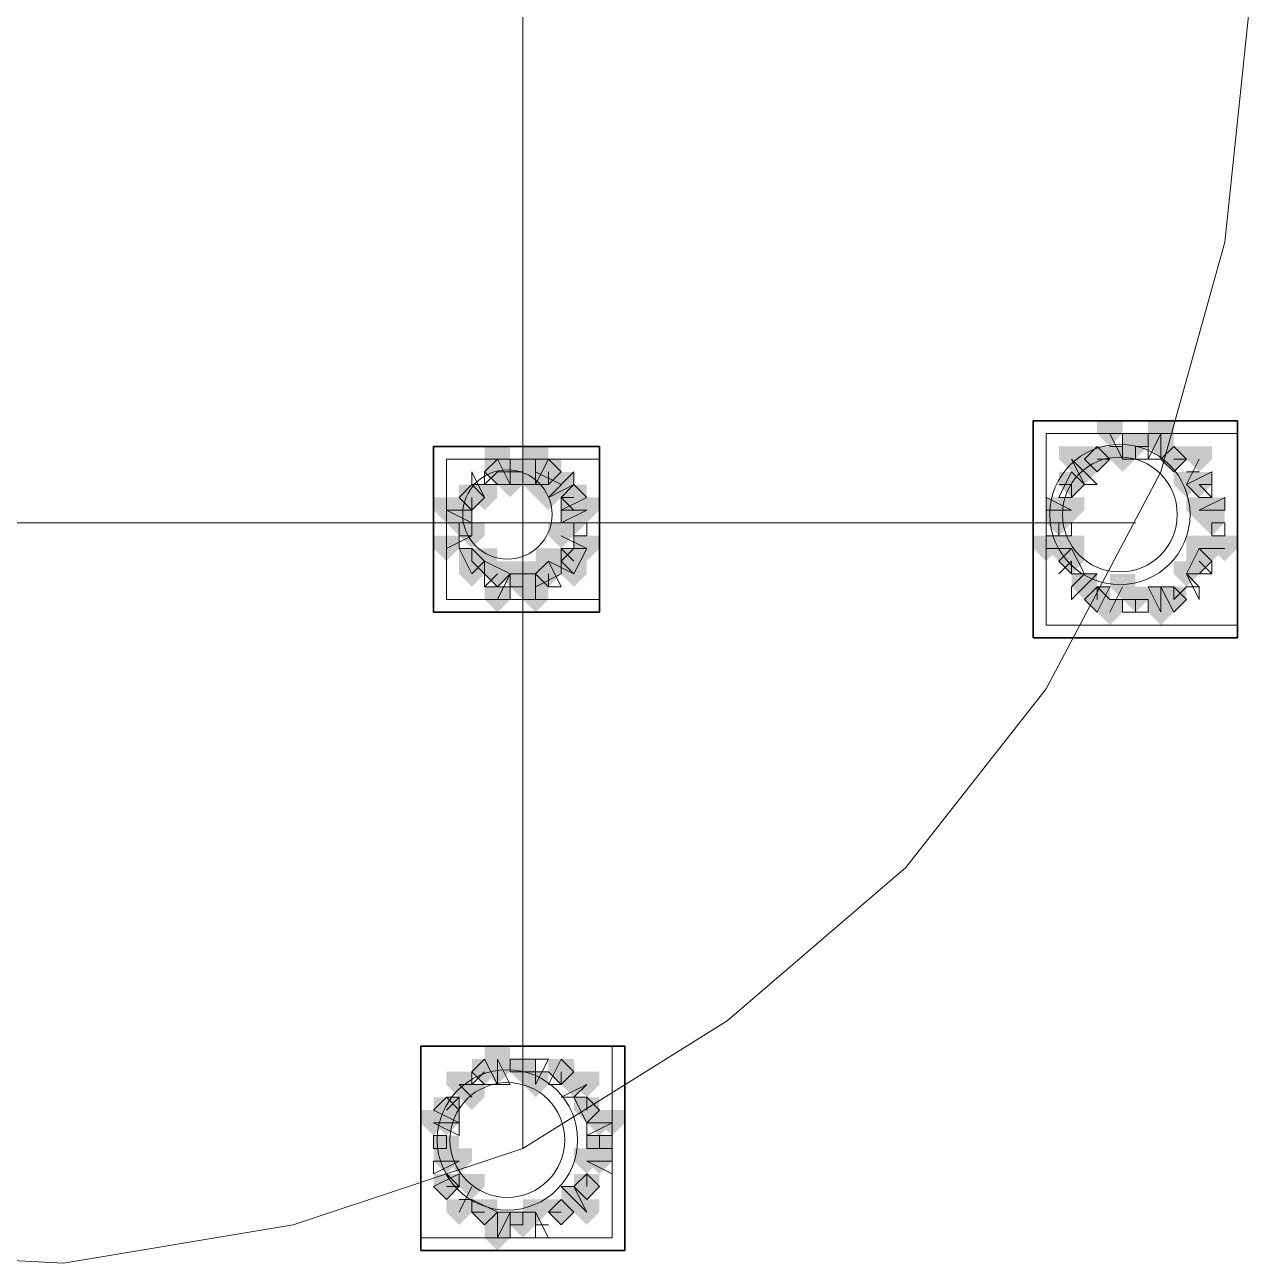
# Model space of a CAD drawing. Header units: millimetres. Extents: x 2315 to 4619, y 1334 to 1897.
# Drawn here: x 3542.16 to 3548.03, y 1548.66 to 1554.59 of the extents above; entities that cross this region are included whole.
import ezdxf

# ---------------------------------------------------------------- set-up
doc = ezdxf.new("R2010")
doc.units = ezdxf.units.MM
for name, color, linetype, true_color in [('PDF_10', 7, 'Continuous', 0x00b85c), ('PDF_AXIS', 7, 'Continuous', 0x00b85c), ('PDF_柱构件', 7, 'Continuous', 0x00b85c), ('PDF_转运站初步方案', 7, 'Continuous', 0x00b85c)]:
    doc.layers.add(name, color=color, linetype=linetype, true_color=true_color)
doc.layers.add('PDF_中心线层', color=1, linetype='Continuous')
doc.layers.add('PDF_粗实线层', color=7, linetype='Continuous')

msp = doc.modelspace()

# ---------------------------------------------------------------- hatches: boundary and pattern name
at = {"layer": 'PDF_10', "transparency": 33554559}
for points in [[(3547.4791, 1552.6298), (3547.418, 1552.6298), (3547.418, 1552.5687), (3547.4791, 1552.5076), (3547.5401, 1552.5687), (3547.5401, 1552.6298)], [(3547.4791, 1552.6298), (3547.418, 1552.6298), (3547.418, 1552.5687), (3547.4791, 1552.5076), (3547.5401, 1552.5687), (3547.5401, 1552.6298)], [(3547.2958, 1552.5687), (3547.2347, 1552.5687), (3547.2347, 1552.5076), (3547.2958, 1552.4466), (3547.3569, 1552.5076), (3547.3569, 1552.5687)], [(3547.2958, 1552.5687), (3547.2347, 1552.5687), (3547.2347, 1552.5076), (3547.2958, 1552.4466), (3547.3569, 1552.5076), (3547.3569, 1552.5687)], [(3547.2958, 1552.5687), (3547.2347, 1552.5687), (3547.2347, 1552.5076), (3547.2958, 1552.4466), (3547.3569, 1552.5076), (3547.3569, 1552.5687)], [(3547.6623, 1552.5687), (3547.6012, 1552.5687), (3547.6012, 1552.5076), (3547.6623, 1552.4466), (3547.7234, 1552.5076), (3547.7234, 1552.5687)], [(3547.6623, 1552.5687), (3547.6012, 1552.5687), (3547.6012, 1552.5076), (3547.6623, 1552.4466), (3547.7234, 1552.5076), (3547.7234, 1552.5687)], [(3547.6623, 1552.5687), (3547.6012, 1552.5687), (3547.6012, 1552.5076), (3547.6623, 1552.4466), (3547.7234, 1552.5076), (3547.7234, 1552.5687)], [(3544.425, 1552.5076), (3544.3639, 1552.5076), (3544.3639, 1552.4466), (3544.425, 1552.3855), (3544.4861, 1552.4466), (3544.4861, 1552.5076)], [(3544.425, 1552.5076), (3544.3639, 1552.5076), (3544.3639, 1552.4466), (3544.425, 1552.3855), (3544.4861, 1552.4466), (3544.4861, 1552.5076)], [(3544.5472, 1552.5076), (3544.4861, 1552.5076), (3544.4861, 1552.4466), (3544.5472, 1552.3855), (3544.6082, 1552.4466), (3544.6082, 1552.5076)], [(3544.5472, 1552.5076), (3544.4861, 1552.5076), (3544.4861, 1552.4466), (3544.5472, 1552.3855), (3544.6082, 1552.4466), (3544.6082, 1552.5076)], [(3544.6693, 1552.5076), (3544.6082, 1552.5076), (3544.6082, 1552.4466), (3544.6693, 1552.3855), (3544.7304, 1552.4466), (3544.7304, 1552.5076)], [(3544.6693, 1552.5076), (3544.6082, 1552.5076), (3544.6082, 1552.4466), (3544.6693, 1552.3855), (3544.7304, 1552.4466), (3544.7304, 1552.5076)], [(3547.1737, 1552.4466), (3547.1126, 1552.4466), (3547.1126, 1552.3855), (3547.1737, 1552.3244), (3547.2347, 1552.3855), (3547.2347, 1552.4466)], [(3547.1737, 1552.4466), (3547.1126, 1552.4466), (3547.1126, 1552.3855), (3547.1737, 1552.3244), (3547.2347, 1552.3855), (3547.2347, 1552.4466)], [(3547.7845, 1552.4466), (3547.7234, 1552.4466), (3547.7234, 1552.3855), (3547.7845, 1552.3244), (3547.8455, 1552.3855), (3547.8455, 1552.4466)], [(3547.7845, 1552.4466), (3547.7234, 1552.4466), (3547.7234, 1552.3855), (3547.7845, 1552.3244), (3547.8455, 1552.3855), (3547.8455, 1552.4466)], [(3544.3028, 1552.3855), (3544.2418, 1552.3855), (3544.2418, 1552.3244), (3544.3028, 1552.2633), (3544.3639, 1552.3244), (3544.3639, 1552.3855)], [(3544.3028, 1552.3855), (3544.2418, 1552.3855), (3544.2418, 1552.3244), (3544.3028, 1552.2633), (3544.3639, 1552.3244), (3544.3639, 1552.3855)], [(3544.3028, 1552.3855), (3544.2418, 1552.3855), (3544.2418, 1552.3244), (3544.3028, 1552.2633), (3544.3639, 1552.3244), (3544.3639, 1552.3855)], [(3544.7915, 1552.3855), (3544.7304, 1552.3855), (3544.7304, 1552.3244), (3544.7915, 1552.2633), (3544.8526, 1552.3244), (3544.8526, 1552.3855)], [(3544.7915, 1552.3855), (3544.7304, 1552.3855), (3544.7304, 1552.3244), (3544.7915, 1552.2633), (3544.8526, 1552.3244), (3544.8526, 1552.3855)], [(3544.2418, 1552.2633), (3544.1807, 1552.2633), (3544.1807, 1552.2022), (3544.2418, 1552.1412), (3544.3028, 1552.2022), (3544.3028, 1552.2633)], [(3544.2418, 1552.2633), (3544.1807, 1552.2633), (3544.1807, 1552.2022), (3544.2418, 1552.1412), (3544.3028, 1552.2022), (3544.3028, 1552.2633)], [(3544.7915, 1552.2633), (3544.7304, 1552.2633), (3544.7304, 1552.2022), (3544.7915, 1552.1412), (3544.8526, 1552.2022), (3544.8526, 1552.2633)], [(3544.7915, 1552.2633), (3544.7304, 1552.2633), (3544.7304, 1552.2022), (3544.7915, 1552.1412), (3544.8526, 1552.2022), (3544.8526, 1552.2633)], [(3547.1126, 1552.2633), (3547.0515, 1552.2633), (3547.0515, 1552.2022), (3547.1126, 1552.1412), (3547.1737, 1552.2022), (3547.1737, 1552.2633)], [(3547.1126, 1552.2633), (3547.0515, 1552.2633), (3547.0515, 1552.2022), (3547.1126, 1552.1412), (3547.1737, 1552.2022), (3547.1737, 1552.2633)], [(3547.1126, 1552.2633), (3547.0515, 1552.2633), (3547.0515, 1552.2022), (3547.1126, 1552.1412), (3547.1737, 1552.2022), (3547.1737, 1552.2633)], [(3547.8455, 1552.2633), (3547.7845, 1552.2633), (3547.7845, 1552.2022), (3547.8455, 1552.1412), (3547.9066, 1552.2022), (3547.9066, 1552.2633)], [(3547.8455, 1552.2633), (3547.7845, 1552.2633), (3547.7845, 1552.2022), (3547.8455, 1552.1412), (3547.9066, 1552.2022), (3547.9066, 1552.2633)], [(3544.3028, 1552.0801), (3544.2418, 1552.0801), (3544.2418, 1552.019), (3544.3028, 1551.9579), (3544.3639, 1552.019), (3544.3639, 1552.0801)], [(3544.3028, 1552.0801), (3544.2418, 1552.0801), (3544.2418, 1552.019), (3544.3028, 1551.9579), (3544.3639, 1552.019), (3544.3639, 1552.0801)], [(3544.7915, 1552.0801), (3544.7304, 1552.0801), (3544.7304, 1552.019), (3544.7915, 1551.9579), (3544.8526, 1552.019), (3544.8526, 1552.0801)], [(3544.7915, 1552.0801), (3544.7304, 1552.0801), (3544.7304, 1552.019), (3544.7915, 1551.9579), (3544.8526, 1552.019), (3544.8526, 1552.0801)], [(3547.1737, 1552.0801), (3547.1126, 1552.0801), (3547.1126, 1552.019), (3547.1737, 1551.9579), (3547.2347, 1552.019), (3547.2347, 1552.0801)], [(3547.1737, 1552.0801), (3547.1126, 1552.0801), (3547.1126, 1552.019), (3547.1737, 1551.9579), (3547.2347, 1552.019), (3547.2347, 1552.0801)], [(3547.7845, 1552.0801), (3547.7234, 1552.0801), (3547.7234, 1552.019), (3547.7845, 1551.9579), (3547.8455, 1552.019), (3547.8455, 1552.0801)], [(3547.7845, 1552.0801), (3547.7234, 1552.0801), (3547.7234, 1552.019), (3547.7845, 1551.9579), (3547.8455, 1552.019), (3547.8455, 1552.0801)], [(3544.425, 1552.019), (3544.3639, 1552.019), (3544.3639, 1551.9579), (3544.425, 1551.8968), (3544.4861, 1551.9579), (3544.4861, 1552.019)], [(3544.425, 1552.019), (3544.3639, 1552.019), (3544.3639, 1551.9579), (3544.425, 1551.8968), (3544.4861, 1551.9579), (3544.4861, 1552.019)], [(3544.6693, 1552.019), (3544.6082, 1552.019), (3544.6082, 1551.9579), (3544.6693, 1551.8968), (3544.7304, 1551.9579), (3544.7304, 1552.019)], [(3544.6693, 1552.019), (3544.6082, 1552.019), (3544.6082, 1551.9579), (3544.6693, 1551.8968), (3544.7304, 1551.9579), (3544.7304, 1552.019)], [(3544.5472, 1551.9579), (3544.4861, 1551.9579), (3544.4861, 1551.8968), (3544.5472, 1551.8357), (3544.6082, 1551.8968), (3544.6082, 1551.9579)], [(3544.5472, 1551.9579), (3544.4861, 1551.9579), (3544.4861, 1551.8968), (3544.5472, 1551.8357), (3544.6082, 1551.8968), (3544.6082, 1551.9579)], [(3547.2958, 1551.8968), (3547.2347, 1551.8968), (3547.2347, 1551.8357), (3547.2958, 1551.7747), (3547.3569, 1551.8357), (3547.3569, 1551.8968)], [(3547.2958, 1551.8968), (3547.2347, 1551.8968), (3547.2347, 1551.8357), (3547.2958, 1551.7747), (3547.3569, 1551.8357), (3547.3569, 1551.8968)], [(3547.4791, 1551.8968), (3547.418, 1551.8968), (3547.418, 1551.8357), (3547.4791, 1551.7747), (3547.5401, 1551.8357), (3547.5401, 1551.8968)], [(3547.4791, 1551.8968), (3547.418, 1551.8968), (3547.418, 1551.8357), (3547.4791, 1551.7747), (3547.5401, 1551.8357), (3547.5401, 1551.8968)], [(3547.6623, 1551.8968), (3547.6012, 1551.8968), (3547.6012, 1551.8357), (3547.6623, 1551.7747), (3547.7234, 1551.8357), (3547.7234, 1551.8968)], [(3547.6623, 1551.8968), (3547.6012, 1551.8968), (3547.6012, 1551.8357), (3547.6623, 1551.7747), (3547.7234, 1551.8357), (3547.7234, 1551.8968)], [(3544.3639, 1549.6368), (3544.3028, 1549.6368), (3544.3028, 1549.5757), (3544.3639, 1549.5147), (3544.425, 1549.5757), (3544.425, 1549.6368)], [(3544.3639, 1549.6368), (3544.3028, 1549.6368), (3544.3028, 1549.5757), (3544.3639, 1549.5147), (3544.425, 1549.5757), (3544.425, 1549.6368)], [(3544.5472, 1549.6368), (3544.4861, 1549.6368), (3544.4861, 1549.5757), (3544.5472, 1549.5147), (3544.6082, 1549.5757), (3544.6082, 1549.6368)], [(3544.5472, 1549.6368), (3544.4861, 1549.6368), (3544.4861, 1549.5757), (3544.5472, 1549.5147), (3544.6082, 1549.5757), (3544.6082, 1549.6368)], [(3544.7304, 1549.6368), (3544.6693, 1549.6368), (3544.6693, 1549.5757), (3544.7304, 1549.5147), (3544.7915, 1549.5757), (3544.7915, 1549.6368)], [(3544.7304, 1549.6368), (3544.6693, 1549.6368), (3544.6693, 1549.5757), (3544.7304, 1549.5147), (3544.7915, 1549.5757), (3544.7915, 1549.6368)], [(3544.1807, 1549.4536), (3544.1196, 1549.4536), (3544.1196, 1549.3925), (3544.1807, 1549.3314), (3544.2418, 1549.3925), (3544.2418, 1549.4536)], [(3544.1807, 1549.4536), (3544.1196, 1549.4536), (3544.1196, 1549.3925), (3544.1807, 1549.3314), (3544.2418, 1549.3925), (3544.2418, 1549.4536)], [(3544.8526, 1549.4536), (3544.7915, 1549.4536), (3544.7915, 1549.3925), (3544.8526, 1549.3314), (3544.9137, 1549.3925), (3544.9137, 1549.4536)], [(3544.8526, 1549.4536), (3544.7915, 1549.4536), (3544.7915, 1549.3925), (3544.8526, 1549.3314), (3544.9137, 1549.3925), (3544.9137, 1549.4536)], [(3544.1807, 1549.2703), (3544.1196, 1549.2703), (3544.1196, 1549.2093), (3544.1807, 1549.1482), (3544.2418, 1549.2093), (3544.2418, 1549.2703)], [(3544.1807, 1549.2703), (3544.1196, 1549.2703), (3544.1196, 1549.2093), (3544.1807, 1549.1482), (3544.2418, 1549.2093), (3544.2418, 1549.2703)], [(3544.9137, 1549.2703), (3544.8526, 1549.2703), (3544.8526, 1549.2093), (3544.9137, 1549.1482), (3544.9747, 1549.2093), (3544.9747, 1549.2703)], [(3544.9137, 1549.2703), (3544.8526, 1549.2703), (3544.8526, 1549.2093), (3544.9137, 1549.1482), (3544.9747, 1549.2093), (3544.9747, 1549.2703)], [(3544.9137, 1549.2703), (3544.8526, 1549.2703), (3544.8526, 1549.2093), (3544.9137, 1549.1482), (3544.9747, 1549.2093), (3544.9747, 1549.2703)], [(3544.1807, 1549.0871), (3544.1196, 1549.0871), (3544.1196, 1549.026), (3544.1807, 1548.9649), (3544.2418, 1549.026), (3544.2418, 1549.0871)], [(3544.1807, 1549.0871), (3544.1196, 1549.0871), (3544.1196, 1549.026), (3544.1807, 1548.9649), (3544.2418, 1549.026), (3544.2418, 1549.0871)], [(3544.8526, 1549.0871), (3544.7915, 1549.0871), (3544.7915, 1549.026), (3544.8526, 1548.9649), (3544.9137, 1549.026), (3544.9137, 1549.0871)], [(3544.8526, 1549.0871), (3544.7915, 1549.0871), (3544.7915, 1549.026), (3544.8526, 1548.9649), (3544.9137, 1549.026), (3544.9137, 1549.0871)], [(3544.8526, 1549.0871), (3544.7915, 1549.0871), (3544.7915, 1549.026), (3544.8526, 1548.9649), (3544.9137, 1549.026), (3544.9137, 1549.0871)], [(3544.3639, 1548.9649), (3544.3028, 1548.9649), (3544.3028, 1548.9039), (3544.3639, 1548.8428), (3544.425, 1548.9039), (3544.425, 1548.9649)], [(3544.3639, 1548.9649), (3544.3028, 1548.9649), (3544.3028, 1548.9039), (3544.3639, 1548.8428), (3544.425, 1548.9039), (3544.425, 1548.9649)], [(3544.7304, 1548.9649), (3544.6693, 1548.9649), (3544.6693, 1548.9039), (3544.7304, 1548.8428), (3544.7915, 1548.9039), (3544.7915, 1548.9649)], [(3544.7304, 1548.9649), (3544.6693, 1548.9649), (3544.6693, 1548.9039), (3544.7304, 1548.8428), (3544.7915, 1548.9039), (3544.7915, 1548.9649)], [(3544.7304, 1548.9649), (3544.6693, 1548.9649), (3544.6693, 1548.9039), (3544.7304, 1548.8428), (3544.7915, 1548.9039), (3544.7915, 1548.9649)], [(3544.5472, 1548.9039), (3544.4861, 1548.9039), (3544.4861, 1548.8428), (3544.5472, 1548.7817), (3544.6082, 1548.8428), (3544.6082, 1548.9039)], [(3544.5472, 1548.9039), (3544.4861, 1548.9039), (3544.4861, 1548.8428), (3544.5472, 1548.7817), (3544.6082, 1548.8428), (3544.6082, 1548.9039)]]:
    msp.add_hatch(color=256, dxfattribs=at).paths.add_polyline_path(points)
at = {"layer": 'PDF_柱构件', "transparency": 33554559}
for points in [[(3547.3569, 1552.6909), (3547.2958, 1552.6909), (3547.2958, 1552.6298), (3547.3569, 1552.5687), (3547.418, 1552.6298), (3547.418, 1552.6909)], [(3547.6012, 1552.6909), (3547.5401, 1552.6909), (3547.5401, 1552.6298), (3547.6012, 1552.5687), (3547.6623, 1552.6298), (3547.6623, 1552.6909)], [(3547.6012, 1552.6298), (3547.5401, 1552.6298), (3547.5401, 1552.5687), (3547.6012, 1552.5076), (3547.6623, 1552.5687), (3547.6623, 1552.6298)], [(3544.425, 1552.5687), (3544.3639, 1552.5687), (3544.3639, 1552.5076), (3544.425, 1552.4466), (3544.4861, 1552.5076), (3544.4861, 1552.5687)], [(3544.6082, 1552.5687), (3544.5472, 1552.5687), (3544.5472, 1552.5076), (3544.6082, 1552.4466), (3544.6693, 1552.5076), (3544.6693, 1552.5687)], [(3547.1737, 1552.5687), (3547.1126, 1552.5687), (3547.1126, 1552.5076), (3547.1737, 1552.4466), (3547.2347, 1552.5076), (3547.2347, 1552.5687)], [(3547.418, 1552.5687), (3547.3569, 1552.5687), (3547.3569, 1552.5076), (3547.418, 1552.4466), (3547.4791, 1552.5076), (3547.4791, 1552.5687)], [(3547.7845, 1552.5687), (3547.7234, 1552.5687), (3547.7234, 1552.5076), (3547.7845, 1552.4466), (3547.8455, 1552.5076), (3547.8455, 1552.5687)], [(3544.6082, 1552.5076), (3544.5472, 1552.5076), (3544.5472, 1552.4466), (3544.6082, 1552.3855), (3544.6693, 1552.4466), (3544.6693, 1552.5076)], [(3547.2347, 1552.5076), (3547.1737, 1552.5076), (3547.1737, 1552.4466), (3547.2347, 1552.3855), (3547.2958, 1552.4466), (3547.2958, 1552.5076)], [(3544.4861, 1552.4466), (3544.425, 1552.4466), (3544.425, 1552.3855), (3544.4861, 1552.3244), (3544.5472, 1552.3855), (3544.5472, 1552.4466)], [(3544.6082, 1552.4466), (3544.5472, 1552.4466), (3544.5472, 1552.3855), (3544.6082, 1552.3244), (3544.6693, 1552.3855), (3544.6693, 1552.4466)], [(3544.7304, 1552.4466), (3544.6693, 1552.4466), (3544.6693, 1552.3855), (3544.7304, 1552.3244), (3544.7915, 1552.3855), (3544.7915, 1552.4466)], [(3547.7234, 1552.4466), (3547.6623, 1552.4466), (3547.6623, 1552.3855), (3547.7234, 1552.3244), (3547.7845, 1552.3855), (3547.7845, 1552.4466)], [(3544.3639, 1552.3855), (3544.3028, 1552.3855), (3544.3028, 1552.3244), (3544.3639, 1552.2633), (3544.425, 1552.3244), (3544.425, 1552.3855)], [(3544.6693, 1552.3855), (3544.6082, 1552.3855), (3544.6082, 1552.3244), (3544.6693, 1552.2633), (3544.7304, 1552.3244), (3544.7304, 1552.3855)], [(3544.1807, 1552.3244), (3544.1196, 1552.3244), (3544.1196, 1552.2633), (3544.1807, 1552.2022), (3544.2418, 1552.2633), (3544.2418, 1552.3244)], [(3544.2418, 1552.3244), (3544.1807, 1552.3244), (3544.1807, 1552.2633), (3544.2418, 1552.2022), (3544.3028, 1552.2633), (3544.3028, 1552.3244)], [(3544.7915, 1552.3244), (3544.7304, 1552.3244), (3544.7304, 1552.2633), (3544.7915, 1552.2022), (3544.8526, 1552.2633), (3544.8526, 1552.3244)], [(3544.8526, 1552.3244), (3544.7915, 1552.3244), (3544.7915, 1552.2633), (3544.8526, 1552.2022), (3544.9137, 1552.2633), (3544.9137, 1552.3244)], [(3547.1126, 1552.3244), (3547.0515, 1552.3244), (3547.0515, 1552.2633), (3547.1126, 1552.2022), (3547.1737, 1552.2633), (3547.1737, 1552.3244)], [(3547.1737, 1552.3244), (3547.1126, 1552.3244), (3547.1126, 1552.2633), (3547.1737, 1552.2022), (3547.2347, 1552.2633), (3547.2347, 1552.3244)], [(3547.7845, 1552.3244), (3547.7234, 1552.3244), (3547.7234, 1552.2633), (3547.7845, 1552.2022), (3547.8455, 1552.2633), (3547.8455, 1552.3244)], [(3547.8455, 1552.3244), (3547.7845, 1552.3244), (3547.7845, 1552.2633), (3547.8455, 1552.2022), (3547.9066, 1552.2633), (3547.9066, 1552.3244)], [(3544.3028, 1552.2022), (3544.2418, 1552.2022), (3544.2418, 1552.1412), (3544.3028, 1552.0801), (3544.3639, 1552.1412), (3544.3639, 1552.2022)], [(3544.7304, 1552.2022), (3544.6693, 1552.2022), (3544.6693, 1552.1412), (3544.7304, 1552.0801), (3544.7915, 1552.1412), (3544.7915, 1552.2022)], [(3544.1807, 1552.1412), (3544.1196, 1552.1412), (3544.1196, 1552.0801), (3544.1807, 1552.019), (3544.2418, 1552.0801), (3544.2418, 1552.1412)], [(3544.8526, 1552.1412), (3544.7915, 1552.1412), (3544.7915, 1552.0801), (3544.8526, 1552.019), (3544.9137, 1552.0801), (3544.9137, 1552.1412)], [(3547.0515, 1552.1412), (3546.9904, 1552.1412), (3546.9904, 1552.0801), (3547.0515, 1552.019), (3547.1126, 1552.0801), (3547.1126, 1552.1412)], [(3547.1126, 1552.1412), (3547.0515, 1552.1412), (3547.0515, 1552.0801), (3547.1126, 1552.019), (3547.1737, 1552.0801), (3547.1737, 1552.1412)], [(3547.1737, 1552.1412), (3547.1126, 1552.1412), (3547.1126, 1552.0801), (3547.1737, 1552.019), (3547.2347, 1552.0801), (3547.2347, 1552.1412)], [(3547.7845, 1552.1412), (3547.7234, 1552.1412), (3547.7234, 1552.0801), (3547.7845, 1552.019), (3547.8455, 1552.0801), (3547.8455, 1552.1412)], [(3547.8455, 1552.1412), (3547.7845, 1552.1412), (3547.7845, 1552.0801), (3547.8455, 1552.019), (3547.9066, 1552.0801), (3547.9066, 1552.1412)], [(3547.9066, 1552.1412), (3547.8455, 1552.1412), (3547.8455, 1552.0801), (3547.9066, 1552.019), (3547.9677, 1552.0801), (3547.9677, 1552.1412)], [(3544.3639, 1552.0801), (3544.3028, 1552.0801), (3544.3028, 1552.019), (3544.3639, 1551.9579), (3544.425, 1552.019), (3544.425, 1552.0801)], [(3544.6693, 1552.0801), (3544.6082, 1552.0801), (3544.6082, 1552.019), (3544.6693, 1551.9579), (3544.7304, 1552.019), (3544.7304, 1552.0801)], [(3544.3028, 1552.019), (3544.2418, 1552.019), (3544.2418, 1551.9579), (3544.3028, 1551.8968), (3544.3639, 1551.9579), (3544.3639, 1552.019)], [(3544.4861, 1552.019), (3544.425, 1552.019), (3544.425, 1551.9579), (3544.4861, 1551.8968), (3544.5472, 1551.9579), (3544.5472, 1552.019)], [(3544.6082, 1552.019), (3544.5472, 1552.019), (3544.5472, 1551.9579), (3544.6082, 1551.8968), (3544.6693, 1551.9579), (3544.6693, 1552.019)], [(3544.7915, 1552.019), (3544.7304, 1552.019), (3544.7304, 1551.9579), (3544.7915, 1551.8968), (3544.8526, 1551.9579), (3544.8526, 1552.019)], [(3547.7234, 1552.019), (3547.6623, 1552.019), (3547.6623, 1551.9579), (3547.7234, 1551.8968), (3547.7845, 1551.9579), (3547.7845, 1552.019)], [(3544.6082, 1551.9579), (3544.5472, 1551.9579), (3544.5472, 1551.8968), (3544.6082, 1551.8357), (3544.6693, 1551.8968), (3544.6693, 1551.9579)], [(3547.2347, 1551.9579), (3547.1737, 1551.9579), (3547.1737, 1551.8968), (3547.2347, 1551.8357), (3547.2958, 1551.8968), (3547.2958, 1551.9579)], [(3547.418, 1551.9579), (3547.3569, 1551.9579), (3547.3569, 1551.8968), (3547.418, 1551.8357), (3547.4791, 1551.8968), (3547.4791, 1551.9579)], [(3544.425, 1551.8968), (3544.3639, 1551.8968), (3544.3639, 1551.8357), (3544.425, 1551.7747), (3544.4861, 1551.8357), (3544.4861, 1551.8968)], [(3544.6082, 1551.8968), (3544.5472, 1551.8968), (3544.5472, 1551.8357), (3544.6082, 1551.7747), (3544.6693, 1551.8357), (3544.6693, 1551.8968)], [(3547.6012, 1551.8968), (3547.5401, 1551.8968), (3547.5401, 1551.8357), (3547.6012, 1551.7747), (3547.6623, 1551.8357), (3547.6623, 1551.8968)], [(3547.3569, 1551.8357), (3547.2958, 1551.8357), (3547.2958, 1551.7747), (3547.3569, 1551.7136), (3547.418, 1551.7747), (3547.418, 1551.8357)], [(3547.6012, 1551.8357), (3547.5401, 1551.8357), (3547.5401, 1551.7747), (3547.6012, 1551.7136), (3547.6623, 1551.7747), (3547.6623, 1551.8357)], [(3544.425, 1549.6979), (3544.3639, 1549.6979), (3544.3639, 1549.6368), (3544.425, 1549.5757), (3544.4861, 1549.6368), (3544.4861, 1549.6979)], [(3544.425, 1549.6368), (3544.3639, 1549.6368), (3544.3639, 1549.5757), (3544.425, 1549.5147), (3544.4861, 1549.5757), (3544.4861, 1549.6368)], [(3544.2418, 1549.5757), (3544.1807, 1549.5757), (3544.1807, 1549.5147), (3544.2418, 1549.4536), (3544.3028, 1549.5147), (3544.3028, 1549.5757)], [(3544.6082, 1549.5757), (3544.5472, 1549.5757), (3544.5472, 1549.5147), (3544.6082, 1549.4536), (3544.6693, 1549.5147), (3544.6693, 1549.5757)], [(3544.7915, 1549.5757), (3544.7304, 1549.5757), (3544.7304, 1549.5147), (3544.7915, 1549.4536), (3544.8526, 1549.5147), (3544.8526, 1549.5757)], [(3544.8526, 1549.5757), (3544.7915, 1549.5757), (3544.7915, 1549.5147), (3544.8526, 1549.4536), (3544.9137, 1549.5147), (3544.9137, 1549.5757)], [(3544.3028, 1549.5147), (3544.2418, 1549.5147), (3544.2418, 1549.4536), (3544.3028, 1549.3925), (3544.3639, 1549.4536), (3544.3639, 1549.5147)], [(3544.1196, 1549.3925), (3544.0585, 1549.3925), (3544.0585, 1549.3314), (3544.1196, 1549.2703), (3544.1807, 1549.3314), (3544.1807, 1549.3925)], [(3544.1807, 1549.3925), (3544.1196, 1549.3925), (3544.1196, 1549.3314), (3544.1807, 1549.2703), (3544.2418, 1549.3314), (3544.2418, 1549.3925)], [(3544.9137, 1549.3925), (3544.8526, 1549.3925), (3544.8526, 1549.3314), (3544.9137, 1549.2703), (3544.9747, 1549.3314), (3544.9747, 1549.3925)], [(3544.9747, 1549.3925), (3544.9137, 1549.3925), (3544.9137, 1549.3314), (3544.9747, 1549.2703), (3545.0358, 1549.3314), (3545.0358, 1549.3925)], [(3544.1807, 1549.2093), (3544.1196, 1549.2093), (3544.1196, 1549.1482), (3544.1807, 1549.0871), (3544.2418, 1549.1482), (3544.2418, 1549.2093)], [(3544.2418, 1549.2093), (3544.1807, 1549.2093), (3544.1807, 1549.1482), (3544.2418, 1549.0871), (3544.3028, 1549.1482), (3544.3028, 1549.2093)], [(3544.8526, 1549.2093), (3544.7915, 1549.2093), (3544.7915, 1549.1482), (3544.8526, 1549.0871), (3544.9137, 1549.1482), (3544.9137, 1549.2093)], [(3544.9137, 1549.2093), (3544.8526, 1549.2093), (3544.8526, 1549.1482), (3544.9137, 1549.0871), (3544.9747, 1549.1482), (3544.9747, 1549.2093)], [(3544.3028, 1549.0871), (3544.2418, 1549.0871), (3544.2418, 1549.026), (3544.3028, 1548.9649), (3544.3639, 1549.026), (3544.3639, 1549.0871)], [(3544.7915, 1549.026), (3544.7304, 1549.026), (3544.7304, 1548.9649), (3544.7915, 1548.9039), (3544.8526, 1548.9649), (3544.8526, 1549.026)], [(3544.2418, 1548.9649), (3544.1807, 1548.9649), (3544.1807, 1548.9039), (3544.2418, 1548.8428), (3544.3028, 1548.9039), (3544.3028, 1548.9649)], [(3544.6082, 1548.9649), (3544.5472, 1548.9649), (3544.5472, 1548.9039), (3544.6082, 1548.8428), (3544.6693, 1548.9039), (3544.6693, 1548.9649)], [(3544.8526, 1548.9649), (3544.7915, 1548.9649), (3544.7915, 1548.9039), (3544.8526, 1548.8428), (3544.9137, 1548.9039), (3544.9137, 1548.9649)], [(3544.425, 1548.9039), (3544.3639, 1548.9039), (3544.3639, 1548.8428), (3544.425, 1548.7817), (3544.4861, 1548.8428), (3544.4861, 1548.9039)], [(3544.425, 1548.8428), (3544.3639, 1548.8428), (3544.3639, 1548.7817), (3544.425, 1548.7206), (3544.4861, 1548.7817), (3544.4861, 1548.8428)]]:
    msp.add_hatch(color=256, dxfattribs=at).paths.add_polyline_path(points)
at = {"layer": 'PDF_转运站初步方案', "transparency": 33554559}
for points in [[(3547.4791, 1552.6298), (3547.418, 1552.6298), (3547.418, 1552.5687), (3547.4791, 1552.5076), (3547.5401, 1552.5687), (3547.5401, 1552.6298)], [(3547.4791, 1552.6298), (3547.418, 1552.6298), (3547.418, 1552.5687), (3547.4791, 1552.5076), (3547.5401, 1552.5687), (3547.5401, 1552.6298)], [(3547.2958, 1552.5687), (3547.2347, 1552.5687), (3547.2347, 1552.5076), (3547.2958, 1552.4466), (3547.3569, 1552.5076), (3547.3569, 1552.5687)], [(3547.2958, 1552.5687), (3547.2347, 1552.5687), (3547.2347, 1552.5076), (3547.2958, 1552.4466), (3547.3569, 1552.5076), (3547.3569, 1552.5687)], [(3547.6623, 1552.5687), (3547.6012, 1552.5687), (3547.6012, 1552.5076), (3547.6623, 1552.4466), (3547.7234, 1552.5076), (3547.7234, 1552.5687)], [(3547.6623, 1552.5687), (3547.6012, 1552.5687), (3547.6012, 1552.5076), (3547.6623, 1552.4466), (3547.7234, 1552.5076), (3547.7234, 1552.5687)], [(3544.425, 1552.5076), (3544.3639, 1552.5076), (3544.3639, 1552.4466), (3544.425, 1552.3855), (3544.4861, 1552.4466), (3544.4861, 1552.5076)], [(3544.425, 1552.5076), (3544.3639, 1552.5076), (3544.3639, 1552.4466), (3544.425, 1552.3855), (3544.4861, 1552.4466), (3544.4861, 1552.5076)], [(3544.5472, 1552.5076), (3544.4861, 1552.5076), (3544.4861, 1552.4466), (3544.5472, 1552.3855), (3544.6082, 1552.4466), (3544.6082, 1552.5076)], [(3544.5472, 1552.5076), (3544.4861, 1552.5076), (3544.4861, 1552.4466), (3544.5472, 1552.3855), (3544.6082, 1552.4466), (3544.6082, 1552.5076)], [(3544.6693, 1552.5076), (3544.6082, 1552.5076), (3544.6082, 1552.4466), (3544.6693, 1552.3855), (3544.7304, 1552.4466), (3544.7304, 1552.5076)], [(3544.6693, 1552.5076), (3544.6082, 1552.5076), (3544.6082, 1552.4466), (3544.6693, 1552.3855), (3544.7304, 1552.4466), (3544.7304, 1552.5076)], [(3547.1737, 1552.4466), (3547.1126, 1552.4466), (3547.1126, 1552.3855), (3547.1737, 1552.3244), (3547.2347, 1552.3855), (3547.2347, 1552.4466)], [(3547.1737, 1552.4466), (3547.1126, 1552.4466), (3547.1126, 1552.3855), (3547.1737, 1552.3244), (3547.2347, 1552.3855), (3547.2347, 1552.4466)], [(3547.7845, 1552.4466), (3547.7234, 1552.4466), (3547.7234, 1552.3855), (3547.7845, 1552.3244), (3547.8455, 1552.3855), (3547.8455, 1552.4466)], [(3547.7845, 1552.4466), (3547.7234, 1552.4466), (3547.7234, 1552.3855), (3547.7845, 1552.3244), (3547.8455, 1552.3855), (3547.8455, 1552.4466)], [(3544.3028, 1552.3855), (3544.2418, 1552.3855), (3544.2418, 1552.3244), (3544.3028, 1552.2633), (3544.3639, 1552.3244), (3544.3639, 1552.3855)], [(3544.3028, 1552.3855), (3544.2418, 1552.3855), (3544.2418, 1552.3244), (3544.3028, 1552.2633), (3544.3639, 1552.3244), (3544.3639, 1552.3855)], [(3544.7915, 1552.3855), (3544.7304, 1552.3855), (3544.7304, 1552.3244), (3544.7915, 1552.2633), (3544.8526, 1552.3244), (3544.8526, 1552.3855)], [(3544.7915, 1552.3855), (3544.7304, 1552.3855), (3544.7304, 1552.3244), (3544.7915, 1552.2633), (3544.8526, 1552.3244), (3544.8526, 1552.3855)], [(3544.2418, 1552.2633), (3544.1807, 1552.2633), (3544.1807, 1552.2022), (3544.2418, 1552.1412), (3544.3028, 1552.2022), (3544.3028, 1552.2633)], [(3544.2418, 1552.2633), (3544.1807, 1552.2633), (3544.1807, 1552.2022), (3544.2418, 1552.1412), (3544.3028, 1552.2022), (3544.3028, 1552.2633)], [(3544.7915, 1552.2633), (3544.7304, 1552.2633), (3544.7304, 1552.2022), (3544.7915, 1552.1412), (3544.8526, 1552.2022), (3544.8526, 1552.2633)], [(3544.7915, 1552.2633), (3544.7304, 1552.2633), (3544.7304, 1552.2022), (3544.7915, 1552.1412), (3544.8526, 1552.2022), (3544.8526, 1552.2633)], [(3547.1126, 1552.2633), (3547.0515, 1552.2633), (3547.0515, 1552.2022), (3547.1126, 1552.1412), (3547.1737, 1552.2022), (3547.1737, 1552.2633)], [(3547.1126, 1552.2633), (3547.0515, 1552.2633), (3547.0515, 1552.2022), (3547.1126, 1552.1412), (3547.1737, 1552.2022), (3547.1737, 1552.2633)], [(3547.8455, 1552.2633), (3547.7845, 1552.2633), (3547.7845, 1552.2022), (3547.8455, 1552.1412), (3547.9066, 1552.2022), (3547.9066, 1552.2633)], [(3547.8455, 1552.2633), (3547.7845, 1552.2633), (3547.7845, 1552.2022), (3547.8455, 1552.1412), (3547.9066, 1552.2022), (3547.9066, 1552.2633)], [(3544.3028, 1552.0801), (3544.2418, 1552.0801), (3544.2418, 1552.019), (3544.3028, 1551.9579), (3544.3639, 1552.019), (3544.3639, 1552.0801)], [(3544.3028, 1552.0801), (3544.2418, 1552.0801), (3544.2418, 1552.019), (3544.3028, 1551.9579), (3544.3639, 1552.019), (3544.3639, 1552.0801)], [(3544.7915, 1552.0801), (3544.7304, 1552.0801), (3544.7304, 1552.019), (3544.7915, 1551.9579), (3544.8526, 1552.019), (3544.8526, 1552.0801)], [(3544.7915, 1552.0801), (3544.7304, 1552.0801), (3544.7304, 1552.019), (3544.7915, 1551.9579), (3544.8526, 1552.019), (3544.8526, 1552.0801)], [(3547.1737, 1552.0801), (3547.1126, 1552.0801), (3547.1126, 1552.019), (3547.1737, 1551.9579), (3547.2347, 1552.019), (3547.2347, 1552.0801)], [(3547.1737, 1552.0801), (3547.1126, 1552.0801), (3547.1126, 1552.019), (3547.1737, 1551.9579), (3547.2347, 1552.019), (3547.2347, 1552.0801)], [(3547.7845, 1552.0801), (3547.7234, 1552.0801), (3547.7234, 1552.019), (3547.7845, 1551.9579), (3547.8455, 1552.019), (3547.8455, 1552.0801)], [(3547.7845, 1552.0801), (3547.7234, 1552.0801), (3547.7234, 1552.019), (3547.7845, 1551.9579), (3547.8455, 1552.019), (3547.8455, 1552.0801)], [(3544.425, 1552.019), (3544.3639, 1552.019), (3544.3639, 1551.9579), (3544.425, 1551.8968), (3544.4861, 1551.9579), (3544.4861, 1552.019)], [(3544.425, 1552.019), (3544.3639, 1552.019), (3544.3639, 1551.9579), (3544.425, 1551.8968), (3544.4861, 1551.9579), (3544.4861, 1552.019)], [(3544.6693, 1552.019), (3544.6082, 1552.019), (3544.6082, 1551.9579), (3544.6693, 1551.8968), (3544.7304, 1551.9579), (3544.7304, 1552.019)], [(3544.6693, 1552.019), (3544.6082, 1552.019), (3544.6082, 1551.9579), (3544.6693, 1551.8968), (3544.7304, 1551.9579), (3544.7304, 1552.019)], [(3544.5472, 1551.9579), (3544.4861, 1551.9579), (3544.4861, 1551.8968), (3544.5472, 1551.8357), (3544.6082, 1551.8968), (3544.6082, 1551.9579)], [(3544.5472, 1551.9579), (3544.4861, 1551.9579), (3544.4861, 1551.8968), (3544.5472, 1551.8357), (3544.6082, 1551.8968), (3544.6082, 1551.9579)], [(3547.2958, 1551.8968), (3547.2347, 1551.8968), (3547.2347, 1551.8357), (3547.2958, 1551.7747), (3547.3569, 1551.8357), (3547.3569, 1551.8968)], [(3547.2958, 1551.8968), (3547.2347, 1551.8968), (3547.2347, 1551.8357), (3547.2958, 1551.7747), (3547.3569, 1551.8357), (3547.3569, 1551.8968)], [(3547.4791, 1551.8968), (3547.418, 1551.8968), (3547.418, 1551.8357), (3547.4791, 1551.7747), (3547.5401, 1551.8357), (3547.5401, 1551.8968)], [(3547.4791, 1551.8968), (3547.418, 1551.8968), (3547.418, 1551.8357), (3547.4791, 1551.7747), (3547.5401, 1551.8357), (3547.5401, 1551.8968)], [(3547.6623, 1551.8968), (3547.6012, 1551.8968), (3547.6012, 1551.8357), (3547.6623, 1551.7747), (3547.7234, 1551.8357), (3547.7234, 1551.8968)], [(3547.6623, 1551.8968), (3547.6012, 1551.8968), (3547.6012, 1551.8357), (3547.6623, 1551.7747), (3547.7234, 1551.8357), (3547.7234, 1551.8968)], [(3544.3639, 1549.6368), (3544.3028, 1549.6368), (3544.3028, 1549.5757), (3544.3639, 1549.5147), (3544.425, 1549.5757), (3544.425, 1549.6368)], [(3544.3639, 1549.6368), (3544.3028, 1549.6368), (3544.3028, 1549.5757), (3544.3639, 1549.5147), (3544.425, 1549.5757), (3544.425, 1549.6368)], [(3544.5472, 1549.6368), (3544.4861, 1549.6368), (3544.4861, 1549.5757), (3544.5472, 1549.5147), (3544.6082, 1549.5757), (3544.6082, 1549.6368)], [(3544.5472, 1549.6368), (3544.4861, 1549.6368), (3544.4861, 1549.5757), (3544.5472, 1549.5147), (3544.6082, 1549.5757), (3544.6082, 1549.6368)], [(3544.7304, 1549.6368), (3544.6693, 1549.6368), (3544.6693, 1549.5757), (3544.7304, 1549.5147), (3544.7915, 1549.5757), (3544.7915, 1549.6368)], [(3544.7304, 1549.6368), (3544.6693, 1549.6368), (3544.6693, 1549.5757), (3544.7304, 1549.5147), (3544.7915, 1549.5757), (3544.7915, 1549.6368)], [(3544.1807, 1549.4536), (3544.1196, 1549.4536), (3544.1196, 1549.3925), (3544.1807, 1549.3314), (3544.2418, 1549.3925), (3544.2418, 1549.4536)], [(3544.1807, 1549.4536), (3544.1196, 1549.4536), (3544.1196, 1549.3925), (3544.1807, 1549.3314), (3544.2418, 1549.3925), (3544.2418, 1549.4536)], [(3544.8526, 1549.4536), (3544.7915, 1549.4536), (3544.7915, 1549.3925), (3544.8526, 1549.3314), (3544.9137, 1549.3925), (3544.9137, 1549.4536)], [(3544.8526, 1549.4536), (3544.7915, 1549.4536), (3544.7915, 1549.3925), (3544.8526, 1549.3314), (3544.9137, 1549.3925), (3544.9137, 1549.4536)], [(3544.1807, 1549.2703), (3544.1196, 1549.2703), (3544.1196, 1549.2093), (3544.1807, 1549.1482), (3544.2418, 1549.2093), (3544.2418, 1549.2703)], [(3544.1807, 1549.2703), (3544.1196, 1549.2703), (3544.1196, 1549.2093), (3544.1807, 1549.1482), (3544.2418, 1549.2093), (3544.2418, 1549.2703)], [(3544.9137, 1549.2703), (3544.8526, 1549.2703), (3544.8526, 1549.2093), (3544.9137, 1549.1482), (3544.9747, 1549.2093), (3544.9747, 1549.2703)], [(3544.9137, 1549.2703), (3544.8526, 1549.2703), (3544.8526, 1549.2093), (3544.9137, 1549.1482), (3544.9747, 1549.2093), (3544.9747, 1549.2703)], [(3544.1807, 1549.0871), (3544.1196, 1549.0871), (3544.1196, 1549.026), (3544.1807, 1548.9649), (3544.2418, 1549.026), (3544.2418, 1549.0871)], [(3544.1807, 1549.0871), (3544.1196, 1549.0871), (3544.1196, 1549.026), (3544.1807, 1548.9649), (3544.2418, 1549.026), (3544.2418, 1549.0871)], [(3544.8526, 1549.0871), (3544.7915, 1549.0871), (3544.7915, 1549.026), (3544.8526, 1548.9649), (3544.9137, 1549.026), (3544.9137, 1549.0871)], [(3544.8526, 1549.0871), (3544.7915, 1549.0871), (3544.7915, 1549.026), (3544.8526, 1548.9649), (3544.9137, 1549.026), (3544.9137, 1549.0871)], [(3544.3639, 1548.9649), (3544.3028, 1548.9649), (3544.3028, 1548.9039), (3544.3639, 1548.8428), (3544.425, 1548.9039), (3544.425, 1548.9649)], [(3544.3639, 1548.9649), (3544.3028, 1548.9649), (3544.3028, 1548.9039), (3544.3639, 1548.8428), (3544.425, 1548.9039), (3544.425, 1548.9649)], [(3544.7304, 1548.9649), (3544.6693, 1548.9649), (3544.6693, 1548.9039), (3544.7304, 1548.8428), (3544.7915, 1548.9039), (3544.7915, 1548.9649)], [(3544.7304, 1548.9649), (3544.6693, 1548.9649), (3544.6693, 1548.9039), (3544.7304, 1548.8428), (3544.7915, 1548.9039), (3544.7915, 1548.9649)], [(3544.5472, 1548.9039), (3544.4861, 1548.9039), (3544.4861, 1548.8428), (3544.5472, 1548.7817), (3544.6082, 1548.8428), (3544.6082, 1548.9039)], [(3544.5472, 1548.9039), (3544.4861, 1548.9039), (3544.4861, 1548.8428), (3544.5472, 1548.7817), (3544.6082, 1548.8428), (3544.6082, 1548.9039)]]:
    msp.add_hatch(color=256, dxfattribs=at).paths.add_polyline_path(points)

# ---------------------------------------------------------------- linework, layer by layer
at = {"layer": 'PDF_10', "lineweight": 18}
for points in [[(3547.4791, 1552.5076), (3547.4791, 1552.5687), (3547.5401, 1552.5687)], [(3544.4861, 1552.4466), (3544.5472, 1552.4466), (3544.5472, 1552.5076)], [(3547.2958, 1552.5076), (3547.3569, 1552.5076)], [(3547.6623, 1552.5076), (3547.7234, 1552.5076)], [(3544.3639, 1552.3855), (3544.425, 1552.4466)], [(3544.425, 1552.3855), (3544.3639, 1552.4466)], [(3544.6082, 1552.4466), (3544.7304, 1552.3855)], [(3544.6693, 1552.3855), (3544.6693, 1552.4466)], [(3547.1737, 1552.3244), (3547.1737, 1552.3855), (3547.1126, 1552.3855)], [(3547.8455, 1552.3855), (3547.7845, 1552.3855), (3547.8455, 1552.3244)], [(3544.3028, 1552.2633), (3544.3028, 1552.3244)], [(3544.7915, 1552.3244), (3544.7304, 1552.3244), (3544.7915, 1552.2633)], [(3544.2418, 1552.1412), (3544.2418, 1552.2022), (3544.3028, 1552.2022)], [(3544.8526, 1552.2022), (3544.7915, 1552.2022), (3544.7915, 1552.1412)], [(3547.1126, 1552.1412), (3547.1126, 1552.2022)], [(3547.9066, 1552.2022), (3547.8455, 1552.2022), (3547.8455, 1552.1412)], [(3544.3028, 1552.019), (3544.3028, 1552.0801), (3544.3028, 1552.019)], [(3544.7915, 1552.0801), (3544.7304, 1552.019)], [(3544.7304, 1552.0801), (3544.7915, 1552.019)], [(3547.1737, 1551.9579), (3547.1737, 1552.019), (3547.1126, 1551.9579)], [(3547.8455, 1552.019), (3547.7845, 1551.9579)], [(3547.7845, 1552.019), (3547.8455, 1551.9579)], [(3544.425, 1551.8968), (3544.3639, 1551.9579)], [(3544.425, 1551.9579), (3544.3639, 1551.8968)], [(3544.5472, 1551.9579), (3544.5472, 1551.8968), (3544.4861, 1551.8968)], [(3544.7304, 1551.9579), (3544.6082, 1551.8968)], [(3544.6693, 1551.9579), (3544.6693, 1551.8968)], [(3547.3569, 1551.8357), (3547.2958, 1551.8968), (3547.2958, 1551.8357)], [(3547.7234, 1551.8968), (3547.6623, 1551.8357), (3547.6623, 1551.8968)], [(3547.5401, 1551.8357), (3547.4791, 1551.8357), (3547.4791, 1551.7747)], [(3544.5472, 1549.6368), (3544.5472, 1549.5757), (3544.4861, 1549.5757)], [(3544.3639, 1549.5757), (3544.3028, 1549.5147)], [(3544.3639, 1549.5147), (3544.3028, 1549.5757)], [(3544.7304, 1549.5757), (3544.7304, 1549.5147), (3544.6693, 1549.5757)], [(3544.2418, 1549.4536), (3544.1807, 1549.3925)], [(3544.2418, 1549.3925), (3544.1807, 1549.4536)], [(3544.8526, 1549.4536), (3544.8526, 1549.3925), (3544.8526, 1549.4536)], [(3544.1807, 1549.2703), (3544.1807, 1549.2093), (3544.1196, 1549.2093)], [(3544.9137, 1549.2093), (3544.9137, 1549.2703)], [(3544.1807, 1549.0871), (3544.2418, 1549.026), (3544.1807, 1549.026)], [(3544.8526, 1549.026), (3544.8526, 1549.0871)], [(3544.3028, 1548.9039), (3544.3639, 1548.9039), (3544.3028, 1548.9039)], [(3544.4861, 1548.8428), (3544.5472, 1548.8428), (3544.5472, 1548.9039)], [(3544.6693, 1548.9039), (3544.7304, 1548.9039)]]:
    msp.add_lwpolyline(points, dxfattribs=at)
at = {"layer": 'PDF_AXIS', "lineweight": 18}
for points in [[(3547.9677, 1551.7136), (3547.9677, 1552.6298), (3547.0515, 1552.6298), (3547.0515, 1551.7136)], [(3544.9137, 1551.8357), (3544.9137, 1552.5076), (3544.1807, 1552.5076), (3544.1807, 1551.8357)], [(3544.0585, 1548.7817), (3544.0585, 1549.6979), (3544.9747, 1549.6979), (3544.9747, 1548.7817)]]:
    msp.add_lwpolyline(points, close=True, dxfattribs=at)
at = {"layer": 'PDF_中心线层', "color": 112, "lineweight": 18, "true_color": 0x00b85c}
for points in [[(3544.5472, 1549.2093), (3544.5472, 1560.1428)], [(3548.0288, 1554.7066), (3547.9066, 1553.546), (3547.6012, 1552.4466), (3547.0515, 1551.4082), (3546.3796, 1550.553), (3545.5245, 1549.8201), (3544.5472, 1549.2093), (3543.4477, 1548.8428), (3542.3482, 1548.6595), (3541.1877, 1548.7206), (3540.0882, 1549.026), (3539.0499, 1549.5147), (3538.9888, 1549.5147)], [(3536.6066, 1552.2022), (3547.4791, 1552.2022)]]:
    msp.add_lwpolyline(points, dxfattribs=at)
at = {"layer": 'PDF_柱构件', "lineweight": 18}
for points in [[(3547.3569, 1552.6298), (3547.418, 1552.5076)], [(3547.418, 1552.5076), (3547.5401, 1552.5076), (3547.5401, 1552.6298), (3547.418, 1552.6298)], [(3547.6012, 1552.6298), (3547.5401, 1552.5076), (3547.6012, 1552.5076)], [(3547.2958, 1552.4466), (3547.3569, 1552.5076), (3547.2958, 1552.5687), (3547.2347, 1552.5076)], [(3547.6012, 1552.5076), (3547.6623, 1552.4466), (3547.7234, 1552.5076), (3547.6623, 1552.5687)], [(3544.3639, 1552.3855), (3544.4861, 1552.3855), (3544.425, 1552.5076), (3544.3639, 1552.4466)], [(3544.425, 1552.5076), (3544.4861, 1552.3855)], [(3544.4861, 1552.3855), (3544.6082, 1552.3855), (3544.6082, 1552.5076), (3544.4861, 1552.5076)], [(3544.6082, 1552.5076), (3544.6082, 1552.3855)], [(3544.6082, 1552.3855), (3544.6693, 1552.3855), (3544.7304, 1552.4466), (3544.6693, 1552.5076)], [(3547.1737, 1552.5076), (3547.2347, 1552.3855), (3547.2958, 1552.3855)], [(3547.7845, 1552.5076), (3547.7234, 1552.3855)], [(3544.7915, 1552.4466), (3544.6693, 1552.3244), (3544.7915, 1552.3855)], [(3547.1737, 1552.3244), (3547.2347, 1552.3855), (3547.1737, 1552.4466), (3547.1126, 1552.3244)], [(3547.7234, 1552.3855), (3547.7845, 1552.3244), (3547.8455, 1552.3244), (3547.8455, 1552.4466)], [(3544.3028, 1552.2633), (3544.3639, 1552.3244), (3544.3028, 1552.3855), (3544.2418, 1552.3244)], [(3544.7304, 1552.3244), (3544.7304, 1552.2633), (3544.8526, 1552.3244), (3544.7915, 1552.3855)], [(3547.0515, 1552.2633), (3547.1737, 1552.2633), (3547.0515, 1552.3244)], [(3547.9066, 1552.3244), (3547.7845, 1552.2633), (3547.9066, 1552.2633)], [(3544.1807, 1552.2633), (3544.3028, 1552.2022), (3544.3028, 1552.2633)], [(3544.8526, 1552.2633), (3544.7304, 1552.2633), (3544.7304, 1552.2022)], [(3544.3028, 1552.1412), (3544.3028, 1552.2022), (3544.2418, 1552.2022), (3544.2418, 1552.1412)], [(3544.7915, 1552.2022), (3544.7915, 1552.1412), (3544.8526, 1552.1412), (3544.8526, 1552.2022)], [(3547.1737, 1552.1412), (3547.1737, 1552.2022), (3547.0515, 1552.2022), (3547.0515, 1552.1412)], [(3547.8455, 1552.2022), (3547.8455, 1552.1412), (3547.9066, 1552.1412), (3547.9066, 1552.2022)], [(3544.1807, 1552.0801), (3544.3028, 1552.1412)], [(3544.8526, 1552.0801), (3544.7304, 1552.1412)], [(3544.3639, 1552.019), (3544.3028, 1552.0801), (3544.2418, 1552.0801), (3544.3028, 1551.9579)], [(3544.7304, 1552.0801), (3544.7304, 1552.019), (3544.7915, 1551.9579), (3544.8526, 1552.0801)], [(3547.0515, 1552.0801), (3547.1737, 1552.0801)], [(3547.2347, 1551.9579), (3547.1737, 1552.0801), (3547.1126, 1552.019), (3547.1737, 1551.9579)], [(3547.7845, 1552.0801), (3547.7234, 1551.9579), (3547.8455, 1551.9579), (3547.8455, 1552.019)], [(3547.9066, 1552.0801), (3547.7845, 1552.0801)], [(3544.3028, 1551.9579), (3544.3639, 1552.019)], [(3544.4861, 1551.9579), (3544.3639, 1552.019), (3544.3639, 1551.8968), (3544.425, 1551.8968)], [(3544.6693, 1552.019), (3544.6082, 1551.9579), (3544.6693, 1551.8968), (3544.7304, 1551.8968)], [(3544.7915, 1551.9579), (3544.6693, 1552.019)], [(3544.425, 1551.8357), (3544.4861, 1551.9579)], [(3544.6082, 1551.9579), (3544.4861, 1551.9579), (3544.4861, 1551.8357), (3544.6082, 1551.8357)], [(3544.6082, 1551.8357), (3544.6082, 1551.9579)], [(3547.1737, 1551.8357), (3547.2958, 1551.9579), (3547.2347, 1551.9579), (3547.1737, 1551.8968)], [(3547.3569, 1551.8968), (3547.2958, 1551.8968), (3547.2347, 1551.8357), (3547.2958, 1551.7747)], [(3547.3569, 1551.7747), (3547.418, 1551.8968)], [(3547.6012, 1551.7747), (3547.6012, 1551.8968), (3547.5401, 1551.8968)], [(3547.6623, 1551.8968), (3547.6012, 1551.8968), (3547.6623, 1551.7747), (3547.7234, 1551.8357)], [(3547.5401, 1551.8357), (3547.418, 1551.8357), (3547.418, 1551.7747), (3547.5401, 1551.7747)], [(3544.425, 1549.5147), (3544.3028, 1549.5147), (3544.3028, 1549.5757), (3544.3639, 1549.6368)], [(3544.425, 1549.6368), (3544.4861, 1549.5147), (3544.425, 1549.5147)], [(3544.6082, 1549.5757), (3544.4861, 1549.5757), (3544.4861, 1549.6368), (3544.6082, 1549.6368)], [(3544.6693, 1549.6368), (3544.6082, 1549.5147), (3544.6082, 1549.6368)], [(3544.7304, 1549.5147), (3544.6693, 1549.5147), (3544.7304, 1549.6368), (3544.7915, 1549.5757)], [(3544.2418, 1549.5147), (3544.3028, 1549.4536)], [(3544.8526, 1549.5147), (3544.7915, 1549.4536), (3544.7304, 1549.4536)], [(3544.2418, 1549.4536), (3544.2418, 1549.3314), (3544.1196, 1549.3925), (3544.1807, 1549.4536)], [(3544.8526, 1549.3314), (3544.7915, 1549.4536), (3544.8526, 1549.4536), (3544.9137, 1549.3925)], [(3544.1196, 1549.3314), (3544.2418, 1549.3314), (3544.2418, 1549.2703)], [(3544.9747, 1549.3314), (3544.8526, 1549.2703), (3544.8526, 1549.3314)], [(3544.1807, 1549.2703), (3544.1807, 1549.2093), (3544.1196, 1549.2093), (3544.1196, 1549.2703)], [(3544.8526, 1549.2093), (3544.8526, 1549.2703), (3544.9747, 1549.2703), (3544.9747, 1549.2093)], [(3544.1196, 1549.1482), (3544.2418, 1549.1482), (3544.1196, 1549.0871)], [(3544.9747, 1549.0871), (3544.8526, 1549.1482), (3544.9747, 1549.1482)], [(3544.2418, 1549.0871), (3544.2418, 1549.026), (3544.1807, 1548.9649), (3544.1196, 1549.026)], [(3544.7915, 1549.026), (3544.8526, 1549.0871), (3544.9137, 1549.026), (3544.8526, 1548.9649)], [(3544.2418, 1548.9039), (3544.3028, 1549.026)], [(3544.8526, 1548.9039), (3544.7304, 1549.026), (3544.7915, 1549.026)], [(3544.3028, 1548.9649), (3544.425, 1548.9039), (3544.3639, 1548.8428), (3544.3028, 1548.9039)], [(3544.6693, 1548.9039), (3544.7304, 1548.9649), (3544.7915, 1548.9039), (3544.7304, 1548.8428)], [(3544.425, 1548.7817), (3544.425, 1548.9039), (3544.4861, 1548.9039)], [(3544.4861, 1548.9039), (3544.6082, 1548.9039), (3544.6082, 1548.7817), (3544.4861, 1548.7817)], [(3544.6082, 1548.7817), (3544.6082, 1548.9039), (3544.6693, 1548.7817)]]:
    msp.add_lwpolyline(points, close=True, dxfattribs=at)
for points in [[(3547.3569, 1552.5687), (3547.418, 1552.5687)], [(3544.3028, 1552.3855), (3544.3639, 1552.3244), (3544.3028, 1552.4466), (3544.3028, 1552.3855), (3544.3639, 1552.3855)], [(3544.425, 1552.4466), (3544.4861, 1552.4466)], [(3547.7234, 1552.4466), (3547.7845, 1552.4466)], [(3544.2418, 1552.0801), (3544.2418, 1552.1412)], [(3544.7915, 1552.1412), (3544.7915, 1552.0801)], [(3544.3639, 1551.9579), (3544.3028, 1552.019)], [(3544.7304, 1552.019), (3544.7304, 1551.9579)], [(3547.7845, 1551.8968), (3547.7234, 1551.9579), (3547.7845, 1551.8357), (3547.7845, 1551.8968), (3547.7234, 1551.8968)], [(3544.4861, 1551.8968), (3544.425, 1551.8968)], [(3547.418, 1551.8357), (3547.3569, 1551.8357)], [(3544.6693, 1549.5757), (3544.6082, 1549.5757)], [(3544.3028, 1549.5147), (3544.2418, 1549.5147)], [(3544.2418, 1548.9649), (3544.3028, 1548.9649)], [(3544.6082, 1548.8428), (3544.6693, 1548.8428)]]:
    msp.add_lwpolyline(points, dxfattribs=at)
at = {"layer": 'PDF_粗实线层', "color": 112, "lineweight": 35, "true_color": 0x00b85c}
for points in [[(3547.9677, 1551.6525), (3547.9677, 1552.6909), (3546.9904, 1552.6909), (3546.9904, 1551.6525)], [(3544.9137, 1551.7747), (3544.1196, 1551.7747), (3544.1196, 1552.5687), (3544.9137, 1552.5687)], [(3544.0585, 1548.7206), (3544.0585, 1549.6979), (3545.0358, 1549.6979), (3545.0358, 1548.7206)]]:
    msp.add_lwpolyline(points, close=True, dxfattribs=at)
at = {"layer": 'PDF_转运站初步方案', "lineweight": 18}
for centre, radius in [((3547.4047, 1552.2426), 0.3359), ((3547.4047, 1552.2426), 0.2749), ((3544.4728, 1552.2426), 0.2138), ((3544.4728, 1552.2426), 0.2138), ((3544.4728, 1549.2495), 0.3359), ((3544.4728, 1549.2495), 0.2749)]:
    msp.add_circle(centre, radius, dxfattribs=at)

doc.saveas('drawing.dxf')
